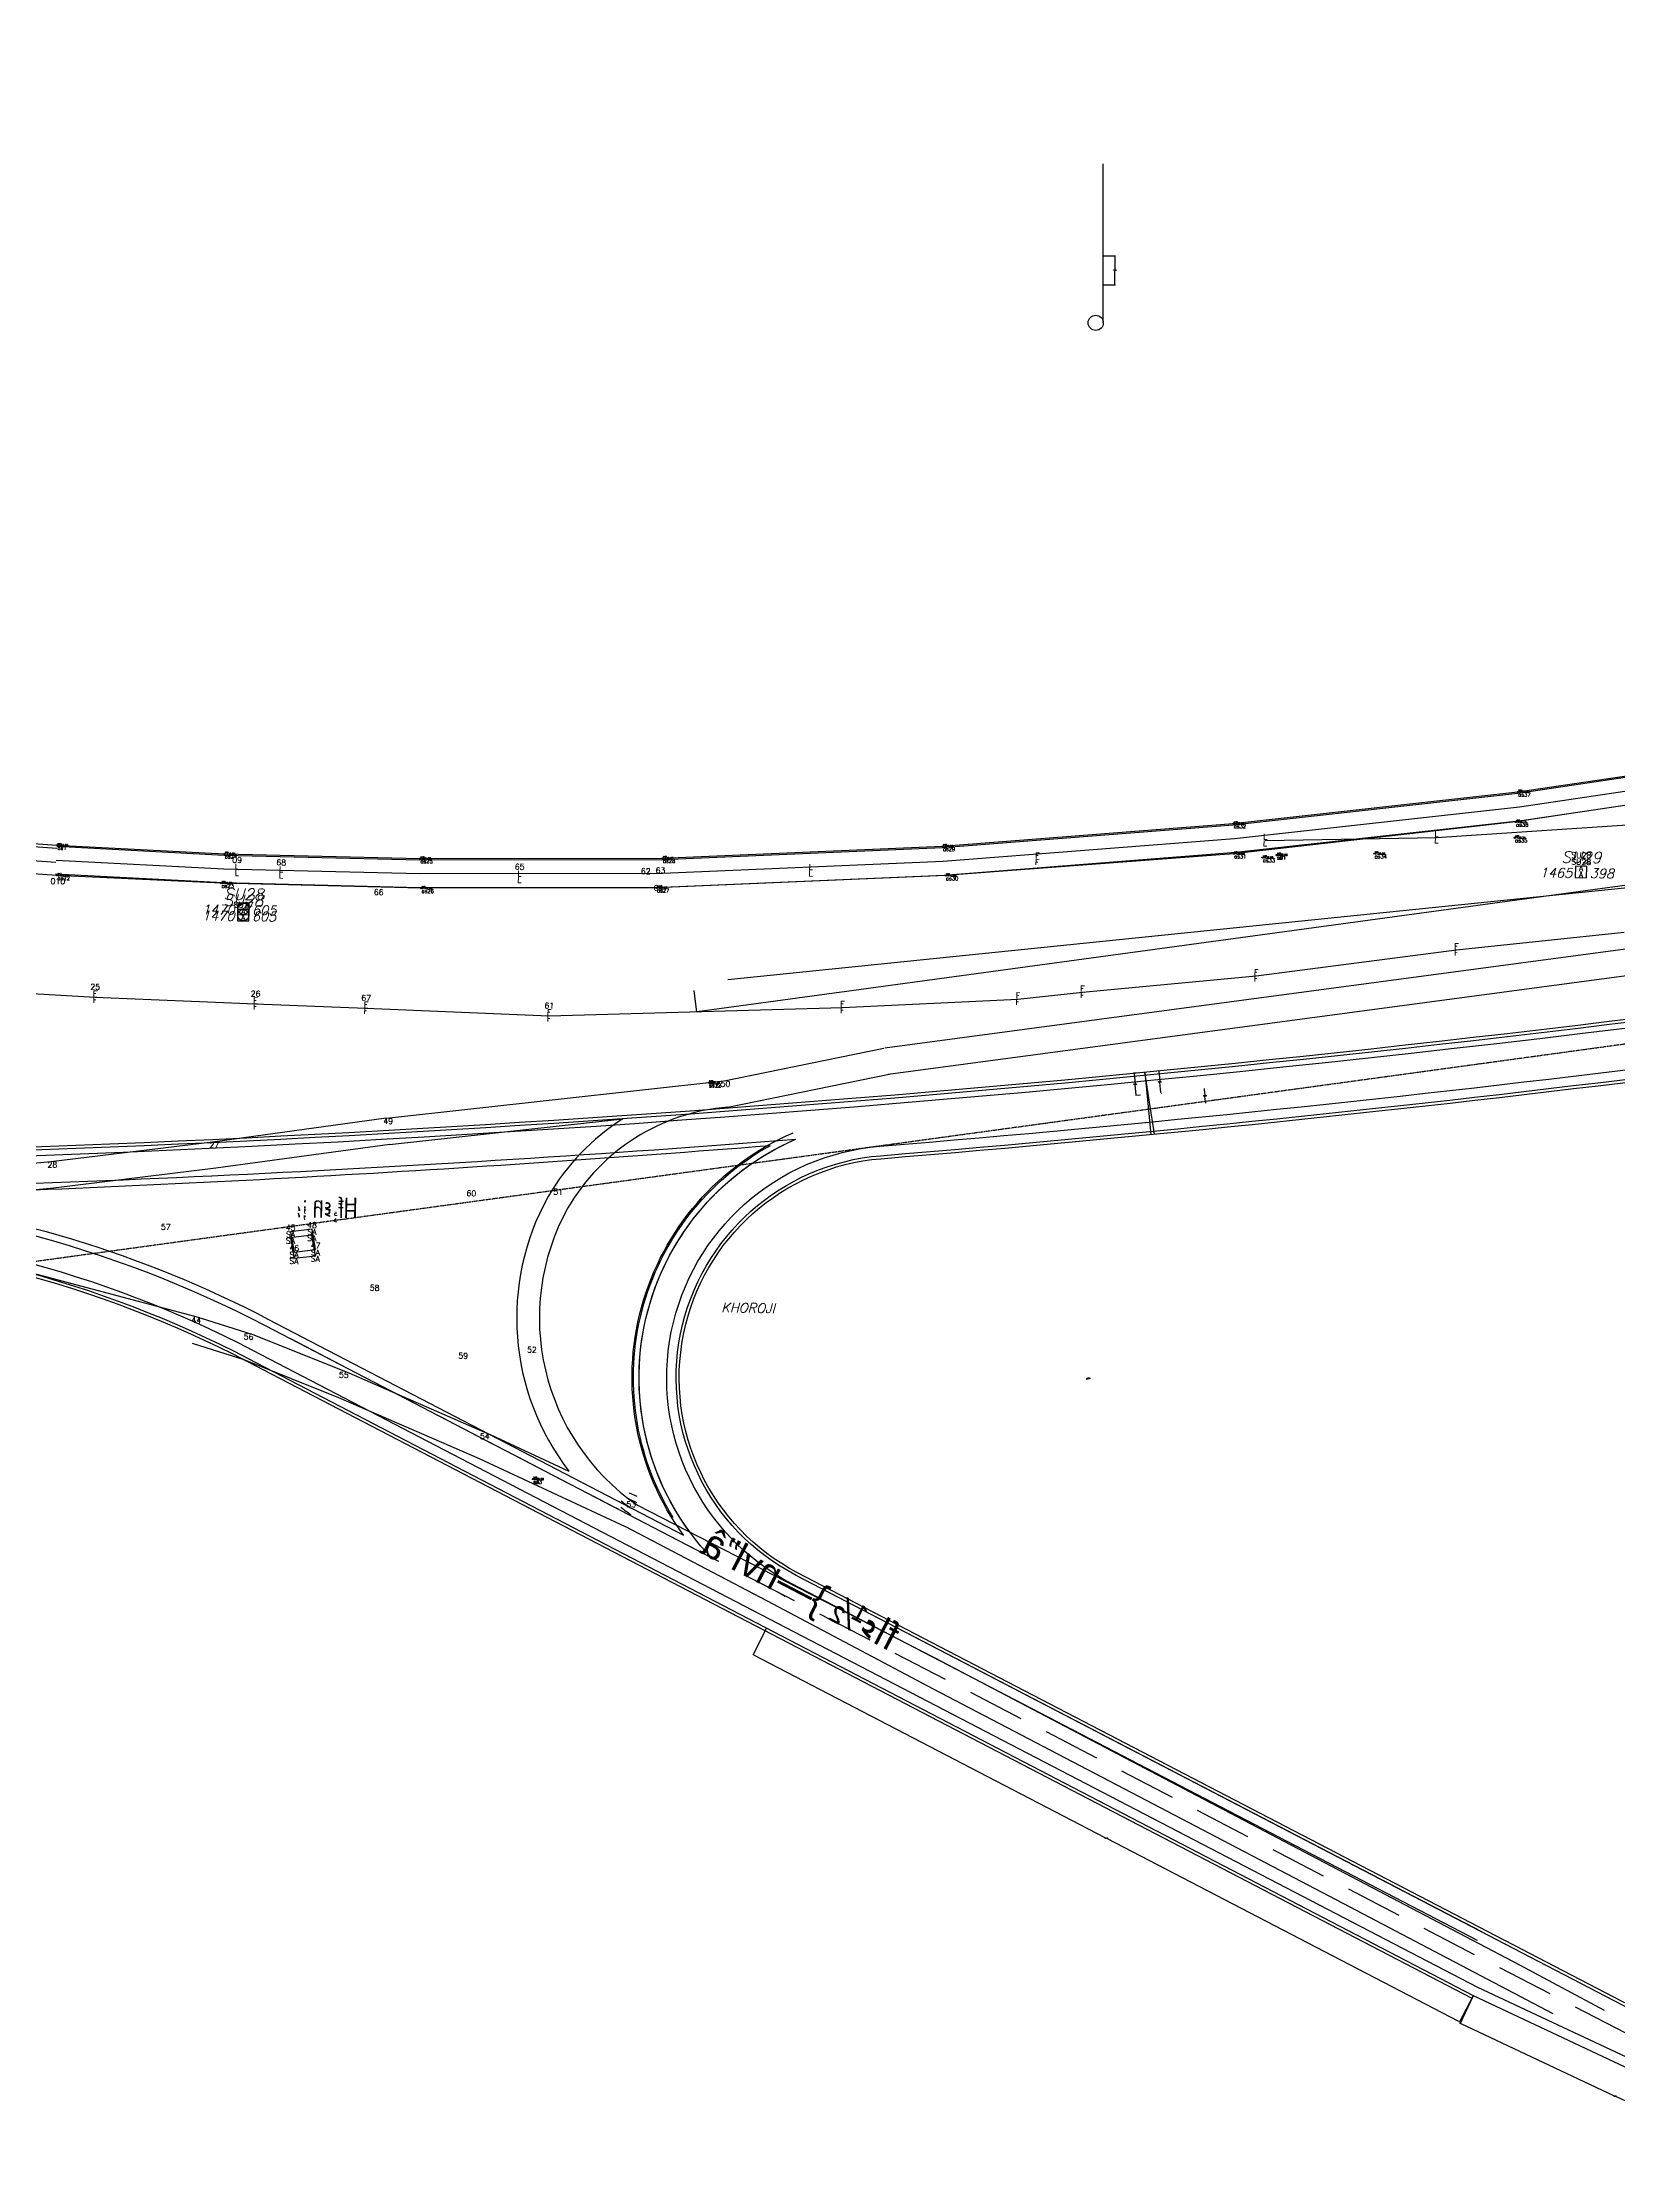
# Model space of a CAD drawing. Header units: metres. Extents: x 324293 to 653279, y 3585589 to 7191434.
# Drawn here: x 326916 to 327332, y 3595113 to 3595675 of the extents above; entities that cross this region are included whole.
import ezdxf
from ezdxf.enums import TextEntityAlignment as Align

# ---------------------------------------------------------------- set-up
doc = ezdxf.new("R2010")
doc.units = ezdxf.units.M
for name, pattern in [('DASHED', [0.75, 0.5, -0.25]), ('DASHED2', [0.375, 0.25, -0.125]), ('HIDDEN', [0.375, 0.25, -0.125])]:
    doc.linetypes.add(name, pattern=pattern)
for name, color, linetype in [('2SU29-CO', 9, 'Continuous'), ('2SU29-No', 7, 'Continuous'), ('asfalt', 16, 'Continuous'), ('BUILD', 1, 'Continuous'), ('C-ROAD-LINE-EXTN', 252, 'HIDDEN'), ('FIBRNORI', 50, 'Continuous'), ('OLD  ROAD', 8, 'Continuous'), ('ROAD', 7, 'Continuous'), ('STATION', 10, 'Continuous'), ('SU28-CO', 6, 'Continuous'), ('SU28-No', 4, 'Continuous'), ('SU29-CO', 8, 'Continuous'), ('V-NODE', 1, 'Continuous'), ('V-NODE-TEXT', 11, 'Continuous')]:
    doc.layers.add(name, color=color, linetype=linetype)
doc.layers.add('text', color=7, linetype='Continuous', lineweight=9)
doc.styles.add('ITALICC', font='italicc.shx', dxfattribs={"height": 1})
doc.styles.add('ND', font='nd.shx', dxfattribs={"height": 1})
doc.styles.get("Standard").update_dxf_attribs({"font": 'simplex.shx'})
doc.dimstyles.get("Standard").update_dxf_attribs({"dimtxt": 0.18, "dimasz": 0.18, "dimexe": 0.18, "dimexo": 0.0625, "dimgap": 0.09, "dimtad": 0, "dimtih": 1, "dimtoh": 1, "dimdec": 4, "dimzin": 0, "dimdsep": 46, "dimtxsty": 'Standard', "dimcen": 0.09, "dimadec": 0, "dimazin": 0, "dimtfac": 1, "dimtdec": 4, "dimtofl": 0, "dimtmove": 0, "dimatfit": 3, "dimfxl": 1, "dimtolj": 1, "dimtzin": 0, "dimarcsym": 0})

# ---------------------------------------------------------------- blocks, each defined once
blk = doc.blocks.new('*U245')
at = {"color": 0, "linetype": 'ByBlock', "lineweight": -2, "transparency": 16777216}
for p, q in [((-0.7, -0.7), (0.7, 0.7)), ((-0.7, 0.7), (0.7, -0.7))]:
    blk.add_line(p, q, dxfattribs=at)
blk.add_circle((0, 0), 0.5, dxfattribs=at)
blk = doc.blocks.new('STG6')
blk.add_lwpolyline([(-0.0015, -0.0015), (0.0015, -0.0015), (0.0015, 0.0015), (-0.0015, 0.0015)], close=True)
for radius in [0.0015, 0.0001]:
    blk.add_circle((0, 0), radius)
blk.add_point((0, 0))
at = {"style": 'ITALICC'}
blk.add_attdef('L_TXT', text='', height=0.0025, dxfattribs=at).set_placement((-0.0023, -0.00156), align=Align.RIGHT)
blk.add_attdef('NAME', text='', height=0.003, dxfattribs=at).set_placement((0, 0.0015), align=Align.BOTTOM_CENTER)
blk.add_attdef('R_TXT', (0.0023, -0.0015), '', height=0.0025, dxfattribs=at)
blk = doc.blocks.new('STM6')
blk.add_lwpolyline([(-0.0015, -0.0015), (0.0015, -0.0015), (0.0015, 0.0015), (-0.0015, 0.0015)], close=True)
blk.add_circle((0, 0), 0.0001)
blk.add_point((0, 0))
at = {"style": 'ITALICC'}
blk.add_attdef('L_TXT', text='', height=0.0025, dxfattribs=at).set_placement((-0.0023, -0.00156), align=Align.RIGHT)
blk.add_attdef('NAME', text='', height=0.003, dxfattribs=at).set_placement((0, 0.0015), align=Align.BOTTOM_CENTER)
blk.add_attdef('R_TXT', (0.0023, -0.0015), '', height=0.0025, dxfattribs=at)
blk = doc.blocks.new('*D535')
at = {"color": 0, "lineweight": -2, "transparency": 16777216}
for p, q in [((327640.71, 3595499.32), (327641.49, 3595493.65)), ((327641.28, 3595493.81), (327365.61, 3595456.32)), ((327088.55, 3595418.65), (327364.23, 3595456.14)), ((327087.63, 3595424.12), (327088.4, 3595418.45))]:
    blk.add_line(p, q, dxfattribs=at)
at = {"color": 0, "transparency": 16777216}
for points in [[(327641.28, 3595493.83), (327641.29, 3595493.78), (327641.46, 3595493.83)], [(327088.55, 3595418.68), (327088.56, 3595418.62), (327088.38, 3595418.63)]]:
    blk.add_solid(points, dxfattribs=at)
at = {"layer": 'Defpoints', "color": 0, "transparency": 16777216}
for p in [(327640.71, 3595499.39), (327087.62, 3595424.19), (327088.38, 3595418.63)]:
    blk.add_point(p, dxfattribs=at)
at = {"color": 0, "transparency": 16777216, "insert": (327364.92, 3595456.23), "char_height": 0.18, "attachment_point": 5}
blk.add_mtext('\\A1;558.1750', dxfattribs=at)
blk = doc.blocks.new('*D538')
at = {"color": 0, "lineweight": -2, "transparency": 16777216}
for p, q in [((327106.88, 3595255.68), (327103.22, 3595248.63)), ((327103.46, 3595248.7), (327196.27, 3595200.44)), ((327289.78, 3595151.81), (327196.97, 3595200.08)), ((327293.52, 3595158.62), (327289.86, 3595151.57))]:
    blk.add_line(p, q, dxfattribs=at)
at = {"color": 0, "transparency": 16777216}
for points in [[(327103.47, 3595248.73), (327103.45, 3595248.68), (327103.3, 3595248.79)], [(327289.79, 3595151.83), (327289.77, 3595151.78), (327289.94, 3595151.72)]]:
    blk.add_solid(points, dxfattribs=at)
at = {"layer": 'Defpoints', "color": 0, "transparency": 16777216}
for p in [(327106.91, 3595255.73), (327293.55, 3595158.67), (327289.94, 3595151.72)]:
    blk.add_point(p, dxfattribs=at)
at = {"color": 0, "transparency": 16777216, "insert": (327196.62, 3595200.26), "char_height": 0.18, "attachment_point": 5}
blk.add_mtext('\\A1;210.00', dxfattribs=at)
blk = doc.blocks.new('*D539')
at = {"color": 0, "lineweight": -2, "transparency": 16777216}
for p, q in [((327293.53, 3595158.62), (327290.03, 3595151.17)), ((327290.27, 3595151.26), (327330.62, 3595132.3)), ((327371.74, 3595112.99), (327331.39, 3595131.94)), ((327375.33, 3595120.19), (327371.83, 3595112.75))]:
    blk.add_line(p, q, dxfattribs=at)
at = {"color": 0, "transparency": 16777216}
for points in [[(327290.28, 3595151.29), (327290.26, 3595151.23), (327290.11, 3595151.34)], [(327371.76, 3595113.02), (327371.73, 3595112.96), (327371.91, 3595112.91)]]:
    blk.add_solid(points, dxfattribs=at)
at = {"layer": 'Defpoints', "color": 0, "transparency": 16777216}
for p in [(327293.55, 3595158.67), (327375.35, 3595120.25), (327371.91, 3595112.91)]:
    blk.add_point(p, dxfattribs=at)
at = {"color": 0, "transparency": 16777216, "insert": (327331.01, 3595132.12), "char_height": 0.18, "attachment_point": 5}
blk.add_mtext('\\A1;90.00', dxfattribs=at)
blk = doc.blocks.new('*D545')
at = {"color": 0, "lineweight": -2, "transparency": 16777216}
for p, q in [((327222.38, 3595398.16), (327222.66, 3595398.19)), ((327222.5, 3595397.99), (327222.65, 3595396.53)), ((327222.83, 3595394.72), (327222.68, 3595396.17)), ((327222.74, 3595394.53), (327223.03, 3595394.55))]:
    blk.add_line(p, q, dxfattribs=at)
at = {"color": 0, "transparency": 16777216}
for points in [[(327222.53, 3595397.99), (327222.47, 3595397.99), (327222.48, 3595398.17)], [(327222.86, 3595394.72), (327222.8, 3595394.71), (327222.85, 3595394.54)]]:
    blk.add_solid(points, dxfattribs=at)
at = {"layer": 'Defpoints', "color": 0, "transparency": 16777216}
for p in [(327222.32, 3595398.15), (327222.68, 3595394.52), (327222.85, 3595394.54)]:
    blk.add_point(p, dxfattribs=at)
at = {"color": 0, "transparency": 16777216, "insert": (327222.67, 3595396.35), "char_height": 0.18, "attachment_point": 5}
blk.add_mtext('\\A1;3.6500', dxfattribs=at)
blk = doc.blocks.new('*D548')
at = {"color": 0, "lineweight": -2, "transparency": 16777216}
for p, q in [((327205.09, 3595402.44), (327203.78, 3595402.31)), ((327203.98, 3595402.15), (327204.23, 3595399.55)), ((327204.52, 3595396.58), (327204.27, 3595399.19)), ((327205.66, 3595396.51), (327204.35, 3595396.39))]:
    blk.add_line(p, q, dxfattribs=at)
at = {"color": 0, "transparency": 16777216}
for points in [[(327204.01, 3595402.15), (327203.95, 3595402.15), (327203.96, 3595402.33)], [(327204.55, 3595396.59), (327204.49, 3595396.58), (327204.53, 3595396.4)]]:
    blk.add_solid(points, dxfattribs=at)
at = {"layer": 'Defpoints', "color": 0, "transparency": 16777216}
for p in [(327203.96, 3595402.33), (327205.15, 3595402.44), (327205.72, 3595396.52)]:
    blk.add_point(p, dxfattribs=at)
at = {"color": 0, "transparency": 16777216, "insert": (327204.25, 3595399.37), "char_height": 0.18, "attachment_point": 5}
blk.add_mtext('\\A1;5.9500', dxfattribs=at)
blk = doc.blocks.new('*D554')
at = {"color": 0, "lineweight": -2, "transparency": 16777216}
for p, q in [((327195.9, 3595618.25), (327199.02, 3595618.25)), ((327198.84, 3595618.07), (327198.84, 3595614.56)), ((327198.84, 3595610.69), (327198.84, 3595614.2)), ((327195.9, 3595610.51), (327199.02, 3595610.51))]:
    blk.add_line(p, q, dxfattribs=at)
at = {"color": 0, "transparency": 16777216}
for points in [[(327198.81, 3595618.07), (327198.87, 3595618.07), (327198.84, 3595618.25)], [(327198.81, 3595610.69), (327198.87, 3595610.69), (327198.84, 3595610.51)]]:
    blk.add_solid(points, dxfattribs=at)
at = {"layer": 'Defpoints', "color": 0, "transparency": 16777216}
for p in [(327195.84, 3595618.25), (327198.84, 3595618.25), (327195.84, 3595610.51)]:
    blk.add_point(p, dxfattribs=at)
at = {"color": 0, "transparency": 16777216, "insert": (327198.84, 3595614.38), "char_height": 0.18, "attachment_point": 5}
blk.add_mtext('\\A1;7.7319', dxfattribs=at)
blk = doc.blocks.new('*D555')
at = {"color": 0, "lineweight": -2, "transparency": 16777216}
for p, q in [((327210.49, 3595402.78), (327210.74, 3595400.18)), ((327210.53, 3595402.97), (327210.65, 3595402.98)), ((327211.03, 3595397.22), (327210.78, 3595399.82)), ((327211.11, 3595397.04), (327211.23, 3595397.05))]:
    blk.add_line(p, q, dxfattribs=at)
at = {"color": 0, "transparency": 16777216}
for points in [[(327210.52, 3595402.78), (327210.46, 3595402.78), (327210.47, 3595402.96)], [(327211.06, 3595397.22), (327211, 3595397.21), (327211.05, 3595397.04)]]:
    blk.add_solid(points, dxfattribs=at)
at = {"layer": 'Defpoints', "color": 0, "transparency": 16777216}
for p in [(327210.47, 3595402.96), (327210.47, 3595402.96), (327211.05, 3595397.04)]:
    blk.add_point(p, dxfattribs=at)
at = {"color": 0, "transparency": 16777216, "insert": (327210.76, 3595400), "char_height": 0.18, "attachment_point": 5}
blk.add_mtext('\\A1;5.9500', dxfattribs=at)

msp = doc.modelspace()

# ---------------------------------------------------------------- linework, layer by layer
for p, q in [((327195.84121, 3595600.51328), (327195.84121, 3595642.50326)), ((327294.70584, 3595160.8896), (327376.5054, 3595122.46459))]:
    msp.add_line(p, q)
at = {"color": 2}
msp.add_line((327208.46865, 3595386.13618), (327206.87034, 3595402.60882), dxfattribs=at)
at = {"color": 92, "linetype": 'DASHED', "ltscale": 30}
msp.add_line((326981.09881, 3595332.20602), (327378.34963, 3595125.61957), dxfattribs=at)
at = {"color": 3, "linetype": 'DASHED2', "ltscale": 5}
msp.add_line((327104.07098, 3595268.25554, 1461.865), (327111.86372, 3595264.203, 1461.865), dxfattribs=at)
at = {"color": 6}
msp.add_line((327293.55239, 3595158.6716), (327375.35195, 3595120.24658), dxfattribs=at)
at = {"flags": 128}
for points, elevation in [([(326919.39595, 3595462.2416), (326963.62823, 3595459.93937), (327015.28349, 3595458.68617), (327079.37982, 3595458.78519), (327153.34563, 3595461.94069), (327230.18311, 3595467.95251), (327305.34666, 3595476.30668), (327344.31455, 3595482.07), (327361.09897, 3595484.93192), (327913.12403, 3595586.7783), (328386.34313, 3595674.24132)], 1443.551), ([(326919.412, 3595462.55), (326963.64, 3595460.248), (327015.287, 3595458.995), (327079.373, 3595459.094), (327153.327, 3595462.249), (327230.154, 3595468.26), (327305.307, 3595476.613), (327344.266, 3595482.375), (327361.045, 3595485.236), (327913.068, 3595587.082), (328386.287, 3595674.545)], 1443.551), ([(326919.20623, 3595458.59653), (326963.48908, 3595456.29167), (327015.24204, 3595455.0361), (327079.46046, 3595455.13531), (327153.56584, 3595458.29677), (327230.52716, 3595464.31828), (327305.81543, 3595472.68631), (327344.88839, 3595478.46516), (327361.73687, 3595481.33801), (327913.78626, 3595583.18888), (328387.00651, 3595670.65211)], 1443.551), ([(327853.25218, 3595567.93601), (327362.381, 3595477.506), (327343.558, 3595474.549), (327304.715, 3595468.68), (327230.248, 3595460.293), (327154.114, 3595454.5), (327077.797, 3595451.286), (327015.593, 3595451.15), (326962.768, 3595452.505), (326919.429, 3595454.553), (326158.91091, 3595507.52966)], 1323.516), ([(326919.01651, 3595454.95146), (326963.34993, 3595452.64398), (327015.20059, 3595451.38604), (327079.5411, 3595451.48543), (327153.78605, 3595454.65284), (327230.8712, 3595460.68404), (327306.28419, 3595469.06594), (327345.46222, 3595474.86033), (327362.37477, 3595477.7441), (327582.54055, 3595518.36379)], 1443.551), ([(327096.66884, 3595427.10358), (327891.69435, 3595508.29738)], 1461.865)]:
    msp.add_lwpolyline(points, dxfattribs=dict(at, elevation=elevation))
for points in [[(325142.27787, 3595582.88113), (325412.5452, 3595569.06653), (326919.35195, 3595461.70716)], [(325142.321, 3595583.725), (325412.5968, 3595569.90997), (326919.412, 3595462.55)], [(325142.09154, 3595579.23589), (325412.32231, 3595565.42316), (326919.09254, 3595458.06639)], [(327206.76173, 3595402.59829), (327209.23864, 3595386.21095)]]:
    msp.add_lwpolyline(points, dxfattribs=at)
for points in [[(325950.62825, 3595437.27201), (325950.62825, 3595437.27201, 0.072988498), (327401.53296, 3595423.03891), (327910.87711, 3595492.69281)], [(326815.26398, 3595370.48736, 0.014977958), (327114.62825, 3595384.89184)], [(326701.41297, 3595366.06895), (326841.87279, 3595362.511, -0.114047071), (326971.09867, 3595329.17839), (327294.70584, 3595160.8896)]]:
    msp.add_lwpolyline(points, format="xyb")
at = {"color": 6}
for points in [[(326247.71352, 3595402.08402, 0.057949772), (327401.22133, 3595425.3177), (327894.10151, 3595492.72011)], [(326247.63714, 3595401.28768, 0.057949772), (327401.32972, 3595424.52507), (327894.2099, 3595491.92749)], [(326868.24979, 3595369.87142, 0.012224273), (327107.71119, 3595383.2325)], [(326868.24979, 3595369.87142, -0.092365792), (326975.3203, 3595337.29629), (327084.91049, 3595280.30497)], [(326710.70366, 3595362.53255), (326841.78923, 3595359.21206, -0.114047071), (326969.57611, 3595326.25062), (327293.18329, 3595157.96184)], [(326710.72392, 3595363.33229), (326841.80948, 3595360.0118, -0.114047071), (326969.94522, 3595326.96038), (327293.55239, 3595158.6716)]]:
    msp.add_lwpolyline(points, format="xyb", dxfattribs=at)
at = {"color": 1, "elevation": 1461.865}
for points in [[(327294.64764, 3595173.26204), (327113.54776, 3595267.44129, -0.752196827), (327136.80278, 3595383.01288, 0.010509258), (327346.14664, 3595404.74433), (327434.63017, 3595420.19708)], [(327295.80109, 3595175.48005), (327114.70121, 3595269.65929, -0.752196827), (327137.0086, 3595380.52137, 0.010489564), (327346.06542, 3595402.2147, 0.010489564)], [(327082.18517, 3595284.98326, -0.428391162), (327107.88098, 3595383.24615, -0.415113281)], [(327086.6485, 3595281.06388, -0.482918762), (327114.62825, 3595384.89184, -0.482918762)]]:
    msp.add_lwpolyline(points, format="xyb", dxfattribs=at)
at = {"elevation": 1461.865}
msp.add_lwpolyline([(327294.64764, 3595173.26204), (327113.54776, 3595267.44129, -0.752196827), (327136.80278, 3595383.01288, 0.010509258), (327346.14664, 3595404.74433), (327434.63017, 3595420.19708)], format="xyb", dxfattribs=at)
at = {"color": 6, "elevation": 1461.865}
for points in [[(327381.45704, 3595130.9355), (327114.70121, 3595269.65929, -0.752196827), (327137.0086, 3595380.52137, 0.010489564), (327346.06542, 3595402.2147, 0.010489564)], [(327381.82614, 3595131.64526), (327115.07032, 3595270.36905, -0.752196827), (327137.07446, 3595379.72408, 0.010489564), (327346.16466, 3595401.42088, 0.010489564)], [(327084.91049, 3595280.30497, -0.481070975), (327113.89457, 3595386.59014)], [(327092.26835, 3595274.39338, -0.522741019), (327114.62825, 3595384.89184)]]:
    msp.add_lwpolyline(points, format="xyb", dxfattribs=at)
at = {"color": 4}
msp.add_lwpolyline([(326815.26398, 3595370.48736), (326842.05765, 3595369.80866, -0.114047071), (326974.46675, 3595335.65496), (327092.26835, 3595274.39338)], format="xyb", dxfattribs=at)
msp.add_circle((327193.84121, 3595600.51328), 2)
at = {"layer": 'asfalt', "elevation": 1461.865}
msp.add_lwpolyline([(327314.63536, 3595153.89067), (327259.20053, 3595183.01799), (327209.06025, 3595209.20514), (327151.0006, 3595239.58404), (327107.10566, 3595262.8188), (327069.56984, 3595282.54514)], dxfattribs=at)
at = {"layer": 'asfalt'}
msp.add_polyline3d([(327072.75629, 3595288.1835, 1461.865), (327151.13527, 3595248.01501, 1495.1941), (327220.56186, 3595211.49358, 1495.1941), (327305.77283, 3595166.81164, 1495.1941), (327328.19027, 3595154.82666, 1495.1941)], dxfattribs=at)
msp.add_polyline3d([(327072.75629, 3595288.1835, 1461.865), (327151.13527, 3595248.01501, 1495.1941), (327220.56186, 3595211.49358, 1495.1941), (327305.77283, 3595166.81164, 1495.1941), (327328.19027, 3595154.82666, 1495.1941)], dxfattribs=at)
at = {"layer": 'BUILD', "elevation": 1461.865}
for points in [[(326981.10671, 3595358.79413), (326982.05059, 3595353.43076), (326987.68476, 3595354.05331), (326986.75022, 3595359.48551), (326981.10671, 3595358.79413)], [(326981.15939, 3595360.44416), (326982.10447, 3595355.08101), (326987.73851, 3595355.70483), (326986.80274, 3595361.13682), (326981.15939, 3595360.44416)]]:
    msp.add_lwpolyline(points, dxfattribs=at)
at = {"layer": 'C-ROAD-LINE-EXTN', "color": 252, "linetype": 'HIDDEN', "lineweight": -3}
msp.add_line((326675, 3595320), (327402.0275, 3595419.42256), dxfattribs=at)
at = {"layer": 'FIBRNORI', "elevation": 1461.865}
msp.add_lwpolyline([(326882.58996, 3595425.12446), (326929.47499, 3595422.4072), (326971.84518, 3595420.61692), (327001.05977, 3595419.48859), (327049.43963, 3595417.4684), (327126.91171, 3595419.65027), (327173.26313, 3595421.89533), (327190.31087, 3595423.67015), (327236.20219, 3595428.02255), (327289.10825, 3595434.86502), (327333.42893, 3595439.56003)], dxfattribs=at)
at = {"layer": 'OLD  ROAD', "elevation": 1461.865}
for points in [[(327399.02922, 3595443.78541), (327138.08612, 3595408.94649)], [(327401.96491, 3595437.11524), (327139.01248, 3595402.00806)], [(327095.26718, 3595400.2038), (327137.84847, 3595408.90639)], [(327006.49331, 3595390.42621), (327095.58426, 3595400.25358)], [(327096.66884, 3595393.34556), (327139.25013, 3595402.04816)], [(327006.40229, 3595390.41496), (326960.49434, 3595384.12959), (326917.78388, 3595378.93401), (326875.33906, 3595374.85206), (326835.79602, 3595372.30416)], [(327007.26081, 3595383.46841), (327068.8778, 3595390.26521)], [(327007.35182, 3595383.47966), (326961.39181, 3595377.18716), (326918.5417, 3595371.9746), (326875.8993, 3595367.87364), (326836.24612, 3595365.31865)], [(326824.02397, 3595364.61613), (326869.17838, 3595357.63), (326913.74878, 3595349.34081), (326957.08423, 3595337.75244)], [(326957.23837, 3595337.7074), (326971.1698, 3595333.28803), (326996.5084, 3595323.14144), (327033.78881, 3595306.91767)], [(326955.12175, 3595331.03508), (326968.80718, 3595326.69375), (326993.81009, 3595316.68157), (327030.99557, 3595300.49912)], [(327033.86901, 3595306.88157), (327054.65413, 3595297.20801)], [(327030.91538, 3595300.53523), (327069.56984, 3595282.54514)]]:
    msp.add_lwpolyline(points, dxfattribs=at)
for points in [[(327096.66884, 3595393.34556, 0.246208776), (327054.39344, 3595366.78316, 0.384950938), (327072.75629, 3595288.1835)], [(327068.8778, 3595390.26521, 0.116769506), (327049.18537, 3595369.76356, 0.29947818), (327054.65413, 3595297.20801, 0.29947818)]]:
    msp.add_lwpolyline(points, format="xyb", dxfattribs=at)
at = {"layer": 'ROAD', "color": 4, "elevation": 1461.865}
msp.add_lwpolyline([(327238.60361, 3595463.81162), (327283.84238, 3595464.54303), (327334.25483, 3595467.93234), (327357.41057, 3595470.41805)], dxfattribs=at)
at = {"layer": 'ROAD', "elevation": 1461.865}
for points in [[(327070.54751, 3595291.513), (327072.59189, 3595290.56209)], [(327070.47932, 3595289.84285), (327072.52348, 3595288.89148)]]:
    msp.add_lwpolyline(points, dxfattribs=at)
for points in [[(327068.39773, 3595287.65921, 0.012994771), (327071.04666, 3595285.71831)], [(327068.46642, 3595289.32889, 0.012994771), (327071.11578, 3595287.38859)]]:
    msp.add_lwpolyline(points, format="xyb", dxfattribs=at)

# ---------------------------------------------------------------- block references
at = {"layer": 'STATION'}
ref = msp.add_blockref('STM6', (327322.03848, 3595455.43453, 1461.865), dxfattribs=dict(at, xscale=999.9999999999972, yscale=999.9999999999972, zscale=999.9999999999972, rotation=358.8857378053872))
ref.add_attrib('NAME', 'SU29', dxfattribs={"layer": '0', "height": 3, "rotation": 358.8857378, "style": 'ITALICC'}).set_placement((327322.06765, 3595456.93425, 2927.263), align=Align.BOTTOM_CENTER)
ref.add_attrib('L_TXT', '1465', dxfattribs={"layer": '0', "height": 2.5, "rotation": 358.8857378, "style": 'ITALICC'}).set_placement((327319.71067, 3595453.92259, 2927.263), align=Align.RIGHT)
ref.add_attrib('R_TXT', '398', (327324.30887, 3595453.89009, 2927.263), dxfattribs={"layer": '0', "height": 2.5, "rotation": 358.8857378, "style": 'ITALICC'})
ref = msp.add_blockref('STG6', (326968.63149, 3595444.06185, 1461.865), dxfattribs=dict(at, xscale=999.9999999999972, yscale=999.9999999999972, zscale=999.9999999999972, rotation=358.8857378053872))
ref.add_attrib('NAME', 'SU28', dxfattribs={"layer": '0', "height": 3, "rotation": 358.8857378, "style": 'ITALICC'}).set_placement((326968.66066, 3595445.56157, 2932.47), align=Align.BOTTOM_CENTER)
ref.add_attrib('L_TXT', '1470', dxfattribs={"layer": '0', "height": 2.5, "rotation": 358.8857378, "style": 'ITALICC'}).set_placement((326966.30368, 3595442.5499, 2932.47), align=Align.RIGHT)
ref.add_attrib('R_TXT', '605', (326970.90189, 3595442.51741, 2932.47), dxfattribs={"layer": '0', "height": 2.5, "rotation": 358.8857378, "style": 'ITALICC'})
ref = msp.add_blockref('STG6', (326968.66498, 3595445.70907, 1461.865), dxfattribs=dict(at, xscale=999.9999999999999, yscale=999.9999999999999, zscale=999.9999999999999, rotation=358.8986324376672))
ref.add_attrib('NAME', 'SU28', dxfattribs={"layer": '0', "height": 3, "rotation": 358.8986324, "style": 'ITALICC'}).set_placement((326968.69381, 3595447.2088, 2932.47), align=Align.BOTTOM_CENTER)
ref.add_attrib('L_TXT', '1470', dxfattribs={"layer": '0', "height": 2.5, "rotation": 358.8986324, "style": 'ITALICC'}).set_placement((326966.33751, 3595444.19661, 2932.47), align=Align.RIGHT)
ref.add_attrib('R_TXT', '605', (326970.93572, 3595444.16514, 2932.47), dxfattribs={"layer": '0', "height": 2.5, "rotation": 358.8986324, "style": 'ITALICC'})
at = {"layer": 'V-NODE', "xscale": 0.2, "yscale": 0.2, "zscale": 0.2}
for p in [(327305.307, 3595476.613, 1437.947), (327230.154, 3595468.26, 1438.833), (327304.457, 3595464.535, 1438.239), (327304.715, 3595468.68, 1438.143), (326919.412, 3595462.55, 1443.551), (326963.64, 3595460.248, 1442.812), (327015.287, 3595458.995, 1441.824), (327079.373, 3595459.094, 1440.847), (327153.327, 3595462.249, 1439.818), (327230.248, 3595460.293, 1439.054), (327237.827, 3595459.263, 1438.955), (327241.595, 3595459.971), (327241.599, 3595459.964, 1438.961), (327267.356, 3595460.302, 1438.675), (326919.429, 3595454.553, 1443.779), (327154.114, 3595454.5, 1440), (326962.768, 3595452.505, 1442.965), (327015.593, 3595451.15, 1442), (327077.797, 3595451.286, 1441.068), (327091.552, 3595399.774), (327091.564, 3595399.806, 1437.197), (327091.572, 3595399.84, 1437.171), (327191.55875, 3595321.58155), (327045.093, 3595295.09, 1435.831), (327045.1, 3595295.093, 1435.821), (327045.102, 3595295.123)]:
    msp.add_blockref('*U245', p, dxfattribs=at)

# ---------------------------------------------------------------- texts
at = {"style": 'ITALICC'}
msp.add_attdef('KHOROJI', text='', height=2.5, rotation=358.8857378, dxfattribs=at).set_placement((327109.04001, 3595338.94467), align=Align.RIGHT)
at = {"layer": '2SU29-CO'}
for rotation, p in [(358.8857378, (327322.03848, 3595455.43453, 1461.865)), (358.8986324, (327322.0694, 3595457.1613, 1461.865))]:
    msp.add_text('A', height=1.5, rotation=rotation, dxfattribs=at).set_placement(p, align=Align.TOP_CENTER)
at = {"layer": '2SU29-No'}
for rotation, p in [(358.8857378, (327322.06765, 3595456.93425, 1461.865)), (358.8986324, (327322.09823, 3595458.66102, 1461.865))]:
    msp.add_text('SU28', height=1.5, rotation=rotation, dxfattribs=at).set_placement(p, align=Align.BOTTOM_CENTER)
at = {"layer": 'SU28-CO'}
for s, rotation, p in [('L', 358.8857378, (326966.9688, 3595455.92142, 1461.865)), ('L', 358.8986324, (326966.99962, 3595457.56828, 1461.865)), ('L', 358.8857378, (326978.61747, 3595455.27678, 1461.865)), ('L', 358.8986324, (326978.64843, 3595456.92625, 1461.865)), ('L', 358.8857378, (327041.59904, 3595454.1278, 1461.865)), ('L', 358.8986324, (327041.63026, 3595455.79145, 1461.865)), ('A', 358.8857378, (326968.63149, 3595444.06185, 1461.865)), ('A', 358.8986324, (326968.66498, 3595445.70907, 1461.865)), ('F', 358.8857378, (326929.47499, 3595422.4072, 1461.865)), ('F', 358.8986324, (326929.51335, 3595424.04562, 1461.865)), ('F', 358.8857378, (326971.84518, 3595420.61692, 1461.865)), ('F', 358.8986324, (326971.88395, 3595422.26487, 1461.865)), ('F', 358.8986324, (327001.09878, 3595421.14312, 1461.865)), ('F', 358.8857378, (327001.05977, 3595419.48859, 1461.865)), ('F', 358.8857378, (327049.43963, 3595417.4684, 1461.865)), ('F', 358.8986324, (327049.4791, 3595419.13381, 1461.865)), ('SA', 358.8857378, (326981.10671, 3595358.79413, 1461.865)), ('SA', 358.8986324, (326981.15939, 3595360.44416, 1461.865)), ('SA', 358.8857378, (326986.75022, 3595359.48551, 1461.865)), ('SA', 358.8986324, (326986.80274, 3595361.13682, 1461.865)), ('SA', 358.8857378, (326982.05059, 3595353.43076, 1461.865)), ('SA', 358.8986324, (326982.10447, 3595355.08101, 1461.865)), ('SA', 358.8857378, (326987.68476, 3595354.05331, 1461.865)), ('SA', 358.8986324, (326987.73851, 3595355.70483, 1461.865))]:
    msp.add_text(s, height=1.5, rotation=rotation, dxfattribs=at).set_placement(p, align=Align.TOP_CENTER)
at = {"layer": 'SU28-No'}
for s, p in [('09', (326966.99797, 3595457.42114, 1461.865)), ('010', (326919.63983, 3595451.80602, 1461.865)), ('68', (326978.64664, 3595456.7765, 1461.865)), ('65', (327041.62821, 3595455.62752, 1461.865)), ('62', (327074.92611, 3595454.47578, 1461.865)), ('63', (327078.83758, 3595454.66775, 1461.865)), ('66', (327004.39481, 3595448.9243, 1461.865)), ('64', (327078.31335, 3595450.03307, 1461.865)), ('SU27', (326968.66066, 3595445.56157, 1461.865)), ('25', (326929.50416, 3595423.90692, 1461.865)), ('26', (326971.87435, 3595422.11664, 1461.865)), ('67', (327001.08894, 3595420.98831, 1461.865)), ('61', (327049.4688, 3595418.96812, 1461.865)), ('50', (327095.99718, 3595398.2744, 1461.865)), ('49', (327006.90623, 3595388.44703, 1461.865)), ('27', (326960.97225, 3595382.15809, 1461.865)), ('28', (326918.19196, 3595376.95402, 1461.865)), ('60', (327028.86611, 3595369.40639, 1461.865)), ('51', (327051.81858, 3595369.77312, 1461.865)), ('57', (326948.15662, 3595360.49821, 1461.865)), ('45', (326981.13588, 3595360.29384, 1461.865)), ('48', (326986.77939, 3595360.98523, 1461.865)), ('46', (326982.07976, 3595354.93048, 1461.865)), ('47', (326987.71393, 3595355.55303, 1461.865)), ('58', (327003.32228, 3595344.4144, 1461.865)), ('44', (326956.20923, 3595335.87096, 1461.865)), ('56', (326970.01766, 3595331.49061, 1461.865)), ('52', (327044.87795, 3595328.0522, 1461.865)), ('59', (327026.72963, 3595326.46382, 1461.865)), ('55', (326995.18841, 3595321.41122, 1461.865)), ('54', (327032.42136, 3595305.20811, 1461.865)), ('53', (327071.07583, 3595287.21803, 1461.865))]:
    msp.add_text(s, height=1.5, rotation=358.8857378, dxfattribs=at).set_placement(p, align=Align.BOTTOM_CENTER)
at = {"layer": 'SU29-CO'}
for s, rotation, p in [('L', 358.8986324, (327238.63264, 3595465.5196, 1461.865)), ('L', 358.8857378, (327283.84238, 3595464.54303, 1461.865)), ('L', 358.8986324, (327283.87125, 3595466.26119, 1461.865)), ('F', 358.8986324, (327178.43096, 3595460.49583, 1461.865)), ('L', 358.8857378, (327238.60361, 3595463.81162, 1461.865)), ('L', 358.8857378, (327118.55239, 3595455.81466, 1461.865)), ('L', 358.8986324, (327118.58323, 3595457.49563, 1461.865)), ('F', 358.8857378, (327178.40079, 3595458.8014, 1461.865)), ('A', 358.8857378, (327322.03848, 3595455.43453, 1461.865)), ('A', 358.8986324, (327322.0694, 3595457.1613, 1461.865)), ('F', 358.8986324, (327289.1438, 3595436.58437, 1461.865)), ('F', 358.8857378, (327289.10825, 3595434.86502, 1461.865)), ('F', 358.8986324, (327190.34894, 3595425.36726, 1461.865)), ('F', 358.8857378, (327236.20219, 3595428.02255, 1461.865)), ('F', 358.8986324, (327236.23928, 3595429.72999, 1461.865)), ('F', 358.8857378, (327126.91171, 3595419.65027, 1461.865)), ('F', 358.8986324, (327126.95069, 3595421.33311, 1461.865)), ('F', 358.8857378, (327173.26313, 3595421.89533, 1461.865)), ('F', 358.8986324, (327173.3016, 3595423.5886, 1461.865)), ('F', 358.8857378, (327190.31087, 3595423.67015, 1461.865))]:
    msp.add_text(s, height=1.5, rotation=rotation, dxfattribs=at).set_placement(p, align=Align.TOP_CENTER)
at = {"layer": 'text', "style": 'ND', "text_generation_flag": 2}
for s, height, rotation, p in [('Hf¸ءn ;،', 3.7905, 359.0850723, (326998.8453, 3595365.63159, 1461.865)), ('Hf¸ءn ;،', 3.7905, 359.0721777, (326998.79379, 3595363.97758, 1461.865)), ('fاء½ }—nvl”â', 7.581, 332.5175908, (327139.37074, 3595249.57994, 1461.865))]:
    msp.add_text(s, height=height, rotation=rotation, dxfattribs=at).set_placement(p)
at = {"layer": 'V-NODE-TEXT'}
for s, insert, char_height, attachment_point in [('1098', (327305.44842, 3595476.863, 1437.947), 0.3, 7), ('1437.95', (327305.44842, 3595476.613, 1437.947), 0.5, 4), ('as37', (327305.44842, 3595476.363, 1437.947), 1, 1), ('1103', (327230.29542, 3595468.51, 1438.833), 0.3, 7), ('1438.83', (327230.29542, 3595468.26, 1438.833), 0.5, 4), ('as32', (327230.29542, 3595468.01, 1438.833), 1, 1), ('1100', (327304.59842, 3595464.785, 1438.239), 0.3, 7), ('1438.24', (327304.59842, 3595464.535, 1438.239), 0.5, 4), ('1099', (327304.85642, 3595468.93, 1438.143), 0.3, 7), ('1438.14', (327304.85642, 3595468.68, 1438.143), 0.5, 4), ('as36', (327304.85642, 3595468.43, 1438.143), 1, 1), ('1114', (326919.55342, 3595462.8, 1443.551), 0.3, 7), ('1443.55', (326919.55342, 3595462.55, 1443.551), 0.5, 4), ('as1', (326919.55342, 3595462.3, 1443.551), 1, 1), ('1111', (326963.78142, 3595460.498, 1442.812), 0.3, 7), ('1442.81', (326963.78142, 3595460.248, 1442.812), 0.5, 4), ('as24', (326963.78142, 3595459.998, 1442.812), 1, 1), ('1110', (327015.42842, 3595459.245, 1441.824), 0.3, 7), ('1441.82', (327015.42842, 3595458.995, 1441.824), 0.5, 4), ('1107', (327079.51442, 3595459.344, 1440.847), 0.3, 7), ('1440.85', (327079.51442, 3595459.094, 1440.847), 0.5, 4), ('1106', (327153.46842, 3595462.499, 1439.818), 0.3, 7), ('1439.82', (327153.46842, 3595462.249, 1439.818), 0.5, 4), ('as29', (327153.46842, 3595461.999, 1439.818), 1, 1), ('1104', (327230.38942, 3595460.543, 1439.054), 0.3, 7), ('1439.05', (327230.38942, 3595460.293, 1439.054), 0.5, 4), ('as31', (327230.38942, 3595460.043, 1439.054), 1, 1), ('1102', (327237.96842, 3595459.513, 1438.955), 0.3, 7), ('1438.96', (327237.96842, 3595459.263, 1438.955), 0.5, 4), ('as33', (327237.96842, 3595459.013, 1438.955), 1, 1), ('0.00', (327241.73642, 3595459.971), 0.5, 4), ('1129', (327241.73642, 3595460.221), 0.3, 7), ('1117', (327241.74042, 3595460.214, 1438.961), 0.3, 7), ('s01', (327241.73642, 3595459.721), 1, 1), ('1438.96', (327241.74042, 3595459.964, 1438.961), 0.5, 4), ('ss1', (327241.74042, 3595459.714, 1438.961), 1, 1), ('1101', (327267.49742, 3595460.552, 1438.675), 0.3, 7), ('1438.68', (327267.49742, 3595460.302, 1438.675), 0.5, 4), ('as34', (327267.49742, 3595460.052, 1438.675), 1, 1), ('as35', (327304.59842, 3595464.285, 1438.239), 1, 1), ('1113', (326919.57042, 3595454.803, 1443.779), 0.3, 7), ('1443.78', (326919.57042, 3595454.553, 1443.779), 0.5, 4), ('as22', (326919.57042, 3595454.303, 1443.779), 1, 1), ('as25', (327015.42842, 3595458.745, 1441.824), 1, 1), ('as28', (327079.51442, 3595458.844, 1440.847), 1, 1), ('1105', (327154.25542, 3595454.75, 1440), 0.3, 7), ('1440.00', (327154.25542, 3595454.5, 1440), 0.5, 4), ('as30', (327154.25542, 3595454.25, 1440), 1, 1), ('1112', (326962.90942, 3595452.755, 1442.965), 0.3, 7), ('1442.96', (326962.90942, 3595452.505, 1442.965), 0.5, 4), ('as23', (326962.90942, 3595452.255, 1442.965), 1, 1), ('1109', (327015.73442, 3595451.4, 1442), 0.3, 7), ('1442.00', (327015.73442, 3595451.15, 1442), 0.5, 4), ('as26', (327015.73442, 3595450.9, 1442), 1, 1), ('1108', (327077.93842, 3595451.536, 1441.068), 0.3, 7), ('1441.07', (327077.93842, 3595451.286, 1441.068), 0.5, 4), ('as27', (327077.93842, 3595451.036, 1441.068), 1, 1), ('0.00', (327091.69342, 3595399.774), 0.5, 4), ('1126', (327091.69342, 3595400.024), 0.3, 7), ('1118', (327091.70542, 3595400.056, 1437.197), 0.3, 7), ('1120', (327091.71342, 3595400.09, 1437.171), 0.3, 7), ('s12', (327091.69342, 3595399.524), 1, 1), ('1437.20', (327091.70542, 3595399.806, 1437.197), 0.5, 4), ('ss12', (327091.70542, 3595399.556, 1437.197), 1, 1), ('1437.17', (327091.71342, 3595399.84, 1437.171), 0.5, 4), ('ss12', (327091.71342, 3595399.59, 1437.171), 1, 1), ('524', (327191.70017, 3595321.58155), 0.3, 7), ('0.00', (327045.24342, 3595295.123), 0.5, 4), ('1122', (327045.23442, 3595295.34, 1435.831), 0.3, 7), ('1121', (327045.24142, 3595295.343, 1435.821), 0.3, 7), ('1127', (327045.24342, 3595295.373), 0.3, 7), ('1435.83', (327045.23442, 3595295.09, 1435.831), 0.5, 4), ('s3', (327045.23442, 3595294.84, 1435.831), 1, 1), ('1435.82', (327045.24142, 3595295.093, 1435.821), 0.5, 4), ('ss3', (327045.24142, 3595294.843, 1435.821), 1, 1), ('s3', (327045.24342, 3595294.873), 1, 1)]:
    msp.add_mtext(s, dxfattribs=dict(at, insert=insert, char_height=char_height, attachment_point=attachment_point))

# ---------------------------------------------------------------- dimensions: what is measured, and where the dimension line sits
for p1, p2, distance, picture, middle in [((327195.84121, 3595610.51328), (327195.84121, 3595618.24516), -3, '*D554', (327198.84121, 3595614.37922)), ((327640.7057, 3595499.38519), (327087.61962, 3595424.18501), 5.60687, '*D535', (327364.91804, 3595456.22935)), ((327211.04719, 3595397.03747), (327210.46829, 3595402.95924), 0, '*D555', (327210.75774, 3595399.99835)), ((327205.72365, 3595396.51992), (327205.15108, 3595402.44231), 1.19531, '*D548', (327204.24761, 3595399.36609)), ((327222.31725, 3595398.1521), (327222.68061, 3595394.52024), 0.16707, '*D545', (327222.66517, 3595396.3528))]:
    dim = msp.add_aligned_dim(p1=p1, p2=p2, distance=distance, dimstyle='Standard')
    dim.commit()
    dim.dimension.update_dxf_attribs({"geometry": picture, "text_midpoint": middle})
for p1, p2, distance, text, picture, middle in [((327106.9119, 3595255.73218), (327293.55239, 3595158.6716), -7.83, '210.00', '*D538', (327196.61954, 3595200.2551)), ((327293.55239, 3595158.6716), (327375.35195, 3595120.24658), -8.10425, '90.00', '*D539', (327331.00646, 3595132.12383))]:
    dim = msp.add_aligned_dim(p1=p1, p2=p2, distance=distance, text=text, dimstyle='Standard')
    dim.commit()
    dim.dimension.update_dxf_attribs({"geometry": picture, "text_midpoint": middle})

doc.saveas('drawing.dxf')
